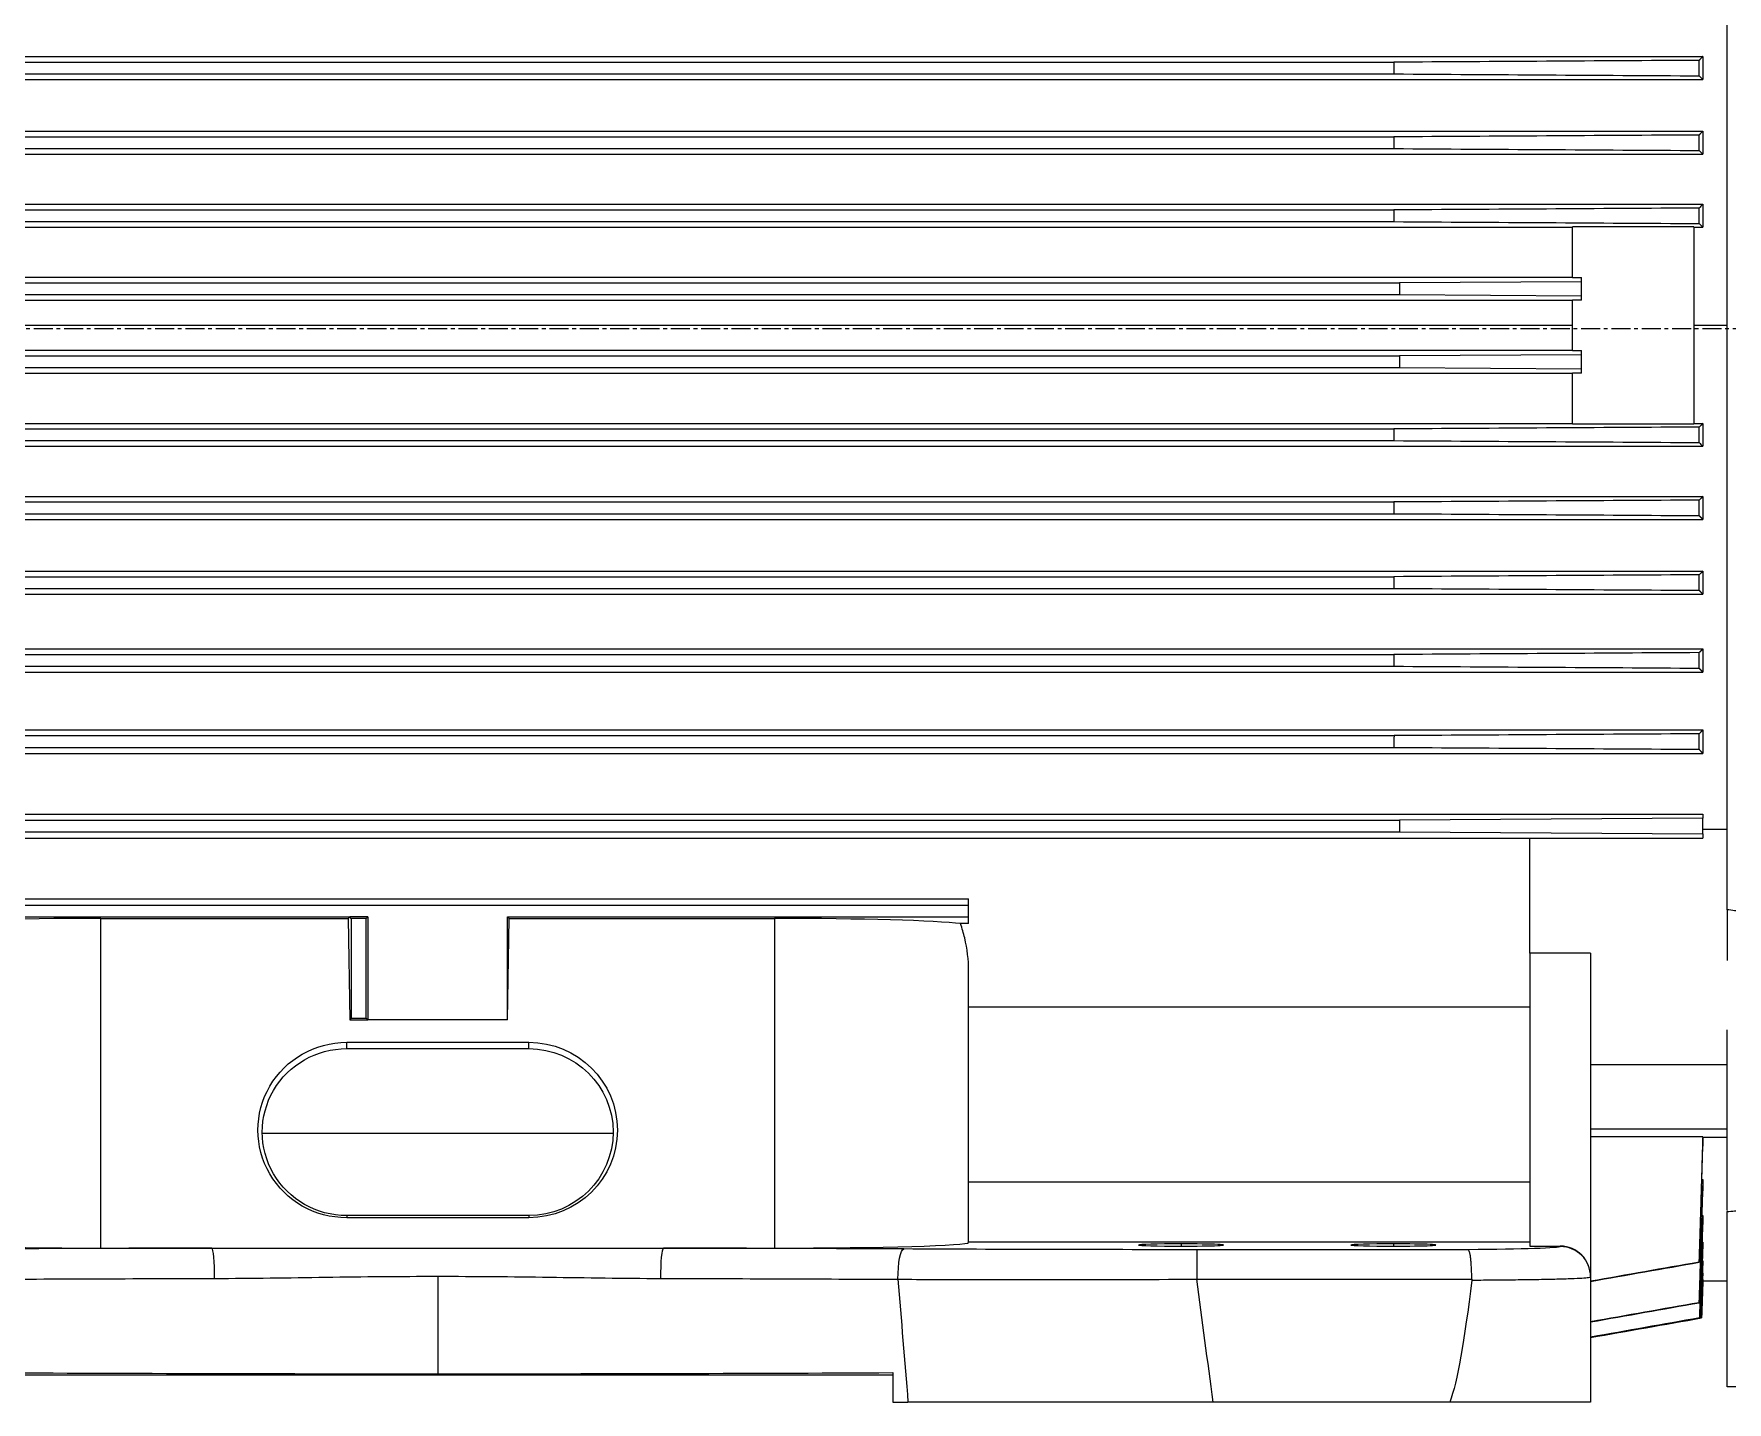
# Model space of a CAD drawing. Header units: millimetres. Extents: x -2122 to 22797, y 3569 to 89276.
# Drawn here: x 11099 to 11657, y 17337 to 17788 of the extents above; entities that cross this region are included whole.
import ezdxf

# ---------------------------------------------------------------- set-up
doc = ezdxf.new("R2010")
doc.units = ezdxf.units.MM
doc.header["$LTSCALE"] = 20
doc.linetypes.add('CENTER', pattern=[2, 1.25, -0.25, 0.25, -0.25])
doc.layers.add('IA-EJES', color=4, linetype='CENTER')
doc.layers.add('IA-TRAZ', color=8, linetype='Continuous', lineweight=5)

# ---------------------------------------------------------------- blocks, each defined once
blk = doc.blocks.new('A$C3179e9da')
at = {"color": 0, "linetype": 'Continuous', "lineweight": 0}
for p, q in [((-558.06, -31275.05), (-553.05, -31275.05)), ((-558.06, -31284.77), (-558.06, -31275.05)), ((-374.44, -31275.05), (-452.48, -31275.05)), ((-328.06, -31275.05), (-374.44, -31275.05)), ((-328.06, -31316.32), (-328.06, -31275.05)), ((-283.06, -31280.05), (-283.06, -31337.86)), ((-273.06, -31280.05), (-283.06, -31280.05)), ((-858.06, -31284.01), (-558.06, -31284.01)), ((-708.06, -31316.54), (-708.06, -31284.4)), ((-291.49, -31302.79), (-291.06, -31315.16)), ((-291.06, -31315.05), (-283.06, -31315.05)), ((-457.87, -31315.56), (-367.22, -31315.56)), ((-457.87, -31325.3), (-457.87, -31315.56)), ((-328.06, -31316.32), (-328.06, -31316.34)), ((-328.06, -31423.02), (-328.06, -31316.34)), ((-291.15, -31317.59), (-291.06, -31317.59)), ((-291.1, -31315.45), (-291.06, -31315.45)), ((-291.06, -31315.45), (-291.06, -31315.16)), ((-291.06, -31317.59), (-291.06, -31316.71)), ((-291.06, -31321.62), (-291.06, -31320.14)), ((-819.06, -31325.84), (-782.5, -31325.84)), ((-819.06, -31325.84), (-819.06, -31434.51)), ((-782.5, -31325.84), (-633.61, -31325.84)), ((-633.61, -31325.84), (-597.06, -31325.84)), ((-597.06, -31434.51), (-597.06, -31325.84)), ((-368.38, -31325.3), (-457.87, -31325.3)), ((-291.2, -31321.62), (-291.06, -31321.62)), ((-291.06, -31327.79), (-291.06, -31325.65)), ((-533.06, -31327.69), (-533.06, -31417.44)), ((-348.06, -31327.79), (-533.06, -31327.79)), ((-463.06, -31327.22), (-463.06, -31326.48)), ((-393.06, -31327.22), (-393.06, -31326.48)), ((-348.06, -31326.49), (-338.06, -31326.49)), ((-348.06, -31423.02), (-348.06, -31326.49)), ((-338.06, -31326.49), (-338.06, -31326.32)), ((-291.25, -31327.79), (-291.06, -31327.79)), ((-678.06, -31335.84), (-738.06, -31335.84)), ((-738.06, -31336.56), (-738.06, -31335.84)), ((-678.06, -31336.56), (-738.06, -31336.56)), ((-678.06, -31336.56), (-678.06, -31335.84)), ((-291.32, -31336.55), (-291.06, -31336.55)), ((-291.06, -31336.55), (-291.06, -31333.66)), ((-283.06, -31338.29), (-283.06, -31397.76)), ((-348.06, -31347.52), (-533.06, -31347.52)), ((-291.4, -31348.46), (-291.06, -31348.46)), ((-291.06, -31348.46), (-291.06, -31344.68)), ((-291.06, -31362.4), (-291.06, -31359.41)), ((-765.87, -31363.68), (-650.24, -31363.68)), ((-291.11, -31362.5), (-328.06, -31362.5)), ((-328.06, -31365.11), (-283.06, -31365.11)), ((-291.06, -31362.4), (-283.06, -31362.4)), ((-328.06, -31386.32), (-283.06, -31386.32)), ((-738.06, -31391.58), (-678.06, -31391.58)), ((-738.06, -31391.58), (-738.06, -31393.67)), ((-678.06, -31391.58), (-678.06, -31393.67)), ((-738.06, -31393.67), (-678.06, -31393.67)), ((-737.58, -31434.51), (-737.06, -31401.08)), ((-737.06, -31401.08), (-731.06, -31401.08)), ((-736.53, -31401.61), (-737.06, -31401.08)), ((-736.53, -31401.61), (-731.58, -31401.61)), ((-736.53, -31434.51), (-736.53, -31401.61)), ((-731.58, -31401.61), (-731.06, -31401.08)), ((-731.58, -31401.61), (-731.58, -31434.51)), ((-685.06, -31401.08), (-731.06, -31401.08)), ((-731.06, -31435.03), (-731.06, -31401.08)), ((-685.06, -31401.08), (-684.53, -31434.51)), ((-685.06, -31401.08), (-685.06, -31435.03)), ((-348.06, -31405.21), (-533.06, -31405.21)), ((-328.06, -31423.02), (-348.06, -31423.02)), ((-348.06, -31423.02), (-348.06, -31460.98)), ((-883.06, -31435.03), (-737.06, -31435.03)), ((-819.06, -31434.51), (-737.58, -31434.51)), ((-737.06, -31435.03), (-737.58, -31434.51)), ((-736.53, -31434.51), (-737.06, -31435.03)), ((-731.06, -31435.03), (-737.06, -31435.03)), ((-731.58, -31434.51), (-736.53, -31434.51)), ((-731.58, -31434.51), (-731.06, -31435.03)), ((-684.53, -31434.51), (-685.06, -31435.03)), ((-685.06, -31435.03), (-533.06, -31435.03)), ((-684.53, -31434.51), (-597.06, -31434.51)), ((-533.06, -31432.79), (-535.73, -31432.79)), ((-533.06, -31432.79), (-533.06, -31435.03)), ((-533.06, -31435.03), (-533.06, -31438.9)), ((-283.06, -31437.37), (-283.06, -31822.73)), ((-883.06, -31438.9), (-533.06, -31438.9)), ((-883.06, -31440.92), (-533.06, -31440.92)), ((-533.06, -31438.9), (-533.06, -31440.92)), ((-1068.06, -31460.92), (-348.06, -31460.92)), ((-1025.06, -31463.05), (-391.06, -31463.05)), ((-391.06, -31463.05), (-291.06, -31462.43)), ((-391.06, -31466.91), (-391.06, -31463.05)), ((-348.06, -31460.98), (-291.06, -31460.98)), ((-291.06, -31462.43), (-291.06, -31460.98)), ((-291.06, -31462.43), (-291.06, -31467.53)), ((-291.06, -31463.96), (-283.06, -31463.96)), ((-1125.06, -31468.87), (-291.06, -31468.87)), ((-1025.06, -31466.91), (-391.06, -31466.91)), ((-291.06, -31467.53), (-391.06, -31466.91)), ((-291.06, -31468.87), (-291.06, -31467.53)), ((-1125.06, -31488.87), (-291.06, -31488.87)), ((-1023.22, -31490.9), (-392.9, -31490.9)), ((-291.06, -31496.67), (-291.06, -31488.87)), ((-1125.06, -31496.67), (-291.06, -31496.67)), ((-1023.27, -31494.77), (-392.85, -31494.77)), ((-1125.06, -31515.67), (-291.06, -31515.67)), ((-291.06, -31523.39), (-291.06, -31515.67)), ((-1023.25, -31521.51), (-392.87, -31521.51)), ((-1023.21, -31517.65), (-392.91, -31517.65)), ((-1125.06, -31523.39), (-291.06, -31523.39)), ((-1125.06, -31541.39), (-291.06, -31541.39)), ((-1023.2, -31543.32), (-392.91, -31543.32)), ((-291.06, -31549.04), (-291.06, -31541.39)), ((-1125.06, -31549.04), (-291.06, -31549.04)), ((-1023.24, -31547.18), (-392.88, -31547.18)), ((-1125.06, -31566.04), (-291.06, -31566.04)), ((-291.06, -31573.65), (-291.06, -31566.04)), ((-1023.23, -31571.8), (-392.89, -31571.8)), ((-1023.2, -31567.94), (-392.91, -31567.94)), ((-1125.06, -31573.65), (-291.06, -31573.65)), ((-1125.06, -31590.15), (-291.06, -31590.15)), ((-1023.2, -31592.02), (-392.91, -31592.02)), ((-291.06, -31597.73), (-291.06, -31590.15)), ((-1082.06, -31597.73), (-334.06, -31597.73)), ((-1023.22, -31595.88), (-392.9, -31595.88)), ((-334.06, -31597.6), (-294.06, -31597.6)), ((-334.06, -31597.6), (-334.06, -31614.31)), ((-294.06, -31662.5), (-294.06, -31597.6)), ((-294.06, -31597.73), (-291.06, -31597.73)), ((-1082.06, -31614.23), (-334.06, -31614.23)), ((-1025.06, -31616.09), (-391.06, -31616.09)), ((-391.06, -31616.09), (-331.06, -31615.72)), ((-391.06, -31619.95), (-391.06, -31616.09)), ((-331.06, -31614.31), (-334.06, -31614.31)), ((-331.06, -31614.31), (-331.06, -31615.72)), ((-331.06, -31615.72), (-331.06, -31620.32)), ((-1082.06, -31621.8), (-334.06, -31621.8)), ((-1025.06, -31619.95), (-391.06, -31619.95)), ((-331.06, -31620.32), (-391.06, -31619.95)), ((-334.06, -31621.73), (-331.06, -31621.73)), ((-334.06, -31621.73), (-334.06, -31638.37)), ((-331.06, -31620.32), (-331.06, -31621.73)), ((-1082.06, -31630.05), (-334.06, -31630.05)), ((-294.06, -31630.05), (-283.06, -31630.05)), ((-1082.06, -31638.3), (-334.06, -31638.3)), ((-331.06, -31638.37), (-334.06, -31638.37)), ((-331.06, -31638.37), (-331.06, -31639.78)), ((-1025.06, -31640.15), (-391.06, -31640.15)), ((-1025.06, -31644.01), (-391.06, -31644.01)), ((-391.06, -31640.15), (-331.06, -31639.78)), ((-391.06, -31644.01), (-391.06, -31640.15)), ((-331.06, -31644.38), (-391.06, -31644.01)), ((-331.06, -31639.78), (-331.06, -31644.38)), ((-331.06, -31644.38), (-331.06, -31645.79)), ((-1082.06, -31645.87), (-334.06, -31645.87)), ((-334.06, -31645.79), (-331.06, -31645.79)), ((-334.06, -31645.79), (-334.06, -31662.5)), ((-1082.06, -31662.37), (-334.06, -31662.37)), ((-1023.22, -31664.22), (-392.9, -31664.22)), ((-294.06, -31662.5), (-334.06, -31662.5)), ((-294.06, -31662.37), (-291.06, -31662.37)), ((-291.06, -31669.95), (-291.06, -31662.37)), ((-1125.06, -31669.95), (-291.06, -31669.95)), ((-1023.2, -31668.08), (-392.91, -31668.08)), ((-1125.06, -31686.45), (-291.06, -31686.45)), ((-1023.23, -31688.3), (-392.89, -31688.3)), ((-291.06, -31694.06), (-291.06, -31686.45)), ((-1125.06, -31694.06), (-291.06, -31694.06)), ((-1023.2, -31692.16), (-392.91, -31692.16)), ((-1125.06, -31711.06), (-291.06, -31711.06)), ((-291.06, -31718.71), (-291.06, -31711.06)), ((-1023.24, -31712.92), (-392.88, -31712.92)), ((-1023.21, -31716.78), (-392.91, -31716.78)), ((-1125.06, -31718.71), (-291.06, -31718.71))]:
    blk.add_line(p, q, dxfattribs=at)
for centre, major_axis, ratio, start_param, end_param in [((-378.06, -33179.47), (0, -1909.42), 0.026186, 2.923464, 3.069208), ((-708.06, -31294.73), (799.74, 0), 0.026504, -1.761628, -1.662867), ((-708.06, -31294.73), (799.74, 0), 0.026504, -1.478726, -1.379965), ((-633.61, -31315.84), (0.02, -10), 0.091908, -1.571018, -0.026291), ((-554.47, -31315.54), (0.05, -10), 0.189608, -1.571755, -0.026664), ((-369.4, -31315.55), (2.17, -0.17), 0.999649, 0.070232, 0.193702), ((-378.06, -31326.32), (40, 0), 0.026186, 0, 1.326428), ((-738.06, -31364.75), (29.24, 0), 0.98896, -4.712389, -1.570796), ((-738.06, -31364.07), (27.82, 0), 0.98896, -4.712389, -1.570796), ((-678.06, -31364.75), (29.24, 0), 0.98896, -1.570796, 1.570796), ((-678.06, -31364.07), (27.82, 0), 0.98896, -1.570796, 1.570796)]:
    blk.add_ellipse(centre, major_axis=major_axis, ratio=ratio, start_param=start_param, end_param=end_param, dxfattribs=at)
at = {"color": 0, "linetype": 'Continuous', "lineweight": 0, "extrusion": (0, 0, -1)}
for centre, major_axis, ratio, start_param, end_param in [((-708.06, -31305.35), (800, 0), 0.026186, -1.759413, -1.570796), ((-708.06, -31305.35), (800, 0), 0.026186, -1.570796, -1.38218), ((-9517.12, -33893.91), (9225.64, 2591.18), 0.000118, 0.006195, 0.006857), ((-9146.74, -33961), (8855.26, 2658.23), 0.000025, 0.003607, 0.004318), ((-8961.93, -33992), (8670.45, 2689.21), 0, 0.002392, 0.003129), ((-782.5, -31315.84), (-0.02, -10), 0.091908, -1.571018, -0.026291), ((-338.06, -31316.32), (10, 0), 0.999657, 0, 1.570796), ((-338.06, -31316.34), (0, -10.15), 0.985444, -1.570796, 0), ((-819.06, -31327.69), (-64, 0), 0.029043, 0, 1.570796), ((-736.59, -31309.96), (699.91, -0.64), 0.022787, 1.636424, 1.750411), ((-679.53, -31309.96), (699.91, 0.64), 0.022787, 1.391181, 1.505169), ((-597.06, -31327.69), (-64, 0), 0.029043, -4.712389, -3.141593), ((-463.06, -31326.85), (-14, 0), 0.026186, -1.570796, 1.570796), ((-463.06, -31326.85), (-14, 0), 0.026186, -4.712389, -1.570796), ((-393.06, -31326.85), (-14, 0), 0.026186, -1.570796, 1.570796), ((-393.06, -31326.85), (-14, 0), 0.026186, -4.712389, -1.570796), ((-819.06, -31432.1), (64, 0), 0.037686, -4.712389, -3.431306), ((-597.06, -31432.1), (64, 0), 0.037686, 0.289714, 1.570796), ((-9776.23, -31630.5), (-0.73, -9855.77), 0.962279, -1.574835, -1.574317), ((-9776.32, -31629.6), (0.73, -9855.88), 0.962278, -1.567275, -1.566758)]:
    blk.add_ellipse(centre, major_axis=major_axis, ratio=ratio, start_param=start_param, end_param=end_param, dxfattribs=at)
at = {"color": 0, "linetype": 'Continuous', "lineweight": 0}
for points in [[(-556.37, -31315.54), (-555.26, -31302.19), (-554.16, -31288.69), (-553.05, -31275.05)], [(-452.48, -31275.05), (-454.27, -31288.7), (-456.07, -31302.2), (-457.87, -31315.56)], [(-328.06, -31296.34), (-315.87, -31298.49), (-303.68, -31300.64), (-291.49, -31302.79)], [(-291.5, -31302.79), (-303.69, -31300.65), (-315.87, -31298.5), (-328.06, -31296.35)], [(-328.06, -31296.35), (-315.89, -31298.5), (-303.72, -31300.64), (-291.54, -31302.79)], [(-291.57, -31302.8), (-303.73, -31300.65), (-315.9, -31298.51), (-328.06, -31296.36)], [(-328.06, -31296.37), (-315.93, -31298.51), (-303.79, -31300.65), (-291.66, -31302.79)], [(-291.7, -31302.8), (-303.82, -31300.66), (-315.94, -31298.53), (-328.06, -31296.39)], [(-328.06, -31296.41), (-315.99, -31298.54), (-303.91, -31300.66), (-291.84, -31302.79)], [(-291.89, -31302.81), (-303.95, -31300.68), (-316, -31298.55), (-328.06, -31296.42)], [(-328.06, -31296.45), (-316.07, -31298.57), (-304.08, -31300.68), (-292.09, -31302.8)], [(-292.15, -31302.81), (-304.12, -31300.7), (-316.09, -31298.59), (-328.06, -31296.47)], [(-328.06, -31301.5), (-316.12, -31303.61), (-304.19, -31305.71), (-292.25, -31307.82)], [(-292.32, -31307.84), (-304.24, -31305.73), (-316.15, -31303.63), (-328.06, -31301.53)], [(-292.09, -31302.8), (-292.11, -31302.8), (-292.13, -31302.81), (-292.15, -31302.81)], [(-292.09, -31302.8), (-291.74, -31313.08), (-291.4, -31323.37), (-291.06, -31333.66)], [(-291.84, -31302.79), (-291.86, -31302.8), (-291.87, -31302.8), (-291.89, -31302.81)], [(-291.06, -31327.79), (-291.33, -31319.46), (-291.61, -31311.13), (-291.89, -31302.81)], [(-291.84, -31302.79), (-291.58, -31310.41), (-291.32, -31318.03), (-291.06, -31325.65)], [(-291.06, -31321.62), (-291.27, -31315.35), (-291.48, -31309.08), (-291.7, -31302.8)], [(-291.66, -31302.79), (-291.46, -31308.57), (-291.26, -31314.36), (-291.06, -31320.14)], [(-291.06, -31317.59), (-291.23, -31312.66), (-291.4, -31307.73), (-291.57, -31302.8)], [(-291.54, -31302.79), (-291.38, -31307.43), (-291.22, -31312.07), (-291.06, -31316.71)], [(-291.06, -31315.45), (-291.21, -31311.23), (-291.35, -31307.01), (-291.5, -31302.79)], [(-292.25, -31307.82), (-292.28, -31307.83), (-292.3, -31307.83), (-292.32, -31307.84)], [(-328.06, -31314.86), (-316.12, -31316.97), (-304.18, -31319.07), (-292.25, -31321.18)], [(-292.33, -31321.2), (-304.24, -31319.1), (-316.15, -31316.99), (-328.06, -31314.88)], [(-292.25, -31321.18), (-292.27, -31321.19), (-292.3, -31321.19), (-292.33, -31321.2)], [(-283.06, -31338.07), (-283.06, -31338), (-283.06, -31337.93), (-283.06, -31337.86)], [(-291.06, -31362.4), (-291.08, -31362.43), (-291.09, -31362.46), (-291.11, -31362.5)], [(-392.85, -31494.77), (-392.86, -31493.48), (-392.88, -31492.19), (-392.9, -31490.9)], [(-292.32, -31490.28), (-292.3, -31491.99), (-292.28, -31493.69), (-292.25, -31495.39)], [(-392.87, -31521.51), (-392.88, -31520.23), (-392.89, -31518.94), (-392.91, -31517.65)], [(-292.32, -31517.03), (-292.3, -31518.73), (-292.28, -31520.43), (-292.26, -31522.13)], [(-392.88, -31547.18), (-392.89, -31545.9), (-392.9, -31544.61), (-392.91, -31543.32)], [(-292.31, -31542.7), (-292.3, -31544.4), (-292.28, -31546.1), (-292.27, -31547.8)], [(-291.06, -31549.04), (-291.46, -31548.63), (-291.86, -31548.22), (-292.27, -31547.8)], [(-392.89, -31571.8), (-392.9, -31570.51), (-392.91, -31569.23), (-392.91, -31567.94)], [(-292.31, -31567.32), (-292.29, -31569.02), (-292.28, -31570.72), (-292.27, -31572.42)], [(-291.06, -31573.65), (-291.46, -31573.24), (-291.87, -31572.83), (-292.27, -31572.42)], [(-392.9, -31595.88), (-392.9, -31594.6), (-392.91, -31593.31), (-392.91, -31592.02)], [(-292.3, -31591.4), (-291.89, -31590.98), (-291.47, -31590.57), (-291.06, -31590.15)], [(-291.06, -31597.73), (-291.47, -31597.32), (-291.87, -31596.91), (-292.28, -31596.5)], [(-392.91, -31668.08), (-392.91, -31666.79), (-392.9, -31665.5), (-392.9, -31664.22)], [(-292.28, -31663.6), (-291.87, -31663.19), (-291.47, -31662.78), (-291.06, -31662.37)], [(-291.06, -31669.95), (-291.47, -31669.53), (-291.89, -31669.12), (-292.3, -31668.7)], [(-392.91, -31692.16), (-392.91, -31690.87), (-392.9, -31689.59), (-392.89, -31688.3)], [(-292.27, -31687.68), (-292.28, -31689.38), (-292.29, -31691.08), (-292.31, -31692.78)], [(-292.27, -31687.68), (-291.87, -31687.27), (-291.46, -31686.86), (-291.06, -31686.45)], [(-292.27, -31712.3), (-291.86, -31711.89), (-291.46, -31711.47), (-291.06, -31711.06)], [(-392.91, -31716.78), (-392.9, -31715.49), (-392.89, -31714.2), (-392.88, -31712.92)], [(-292.27, -31712.3), (-292.28, -31714), (-292.3, -31715.7), (-292.31, -31717.4)]]:
    blk.add_open_spline(points, degree=3, dxfattribs=at)
for points, knots in [([(-452.48, -31275.05), (-469.41, -31275.05), (-486.35, -31275.05), (-519.93, -31275.05), (-536.57, -31275.05), (-553.05, -31275.05)], [0, 0, 0, 0, 5.081788, 5.081788, 10.121713, 10.121713, 10.121713, 10.121713]), ([(-781.59, -31315.84), (-775.48, -31315.85), (-769.38, -31315.92), (-763.27, -31315.99), (-763.26, -31315.99), (-763.24, -31315.99), (-763.23, -31315.99), (-757.13, -31316.07), (-751.02, -31316.16), (-744.91, -31316.24), (-744.9, -31316.25), (-744.88, -31316.25), (-744.86, -31316.25), (-738.75, -31316.33), (-732.64, -31316.41), (-726.53, -31316.46), (-726.51, -31316.46), (-726.49, -31316.46), (-726.47, -31316.46), (-720.35, -31316.51), (-714.23, -31316.54), (-708.11, -31316.54), (-708.09, -31316.54), (-708.08, -31316.54), (-708.06, -31316.54)], [0, 0, 0, 0, 0.01836735, 0.01836735, 0.01836735, 0.01840202, 0.01840202, 0.01840202, 0.03675166, 0.03675166, 0.03675166, 0.03680405, 0.03680405, 0.03680405, 0.05514956, 0.05514956, 0.05514956, 0.05520607, 0.05520607, 0.05520607, 0.0735588, 0.0735588, 0.0735588, 0.07360809, 0.07360809, 0.07360809, 0.07360809]), ([(-708.06, -31316.54), (-701.92, -31316.54), (-695.79, -31316.51), (-683.52, -31316.41), (-677.38, -31316.33), (-665.12, -31316.16), (-659, -31316.07), (-646.76, -31315.92), (-640.64, -31315.85), (-634.53, -31315.84)], [0.07360809, 0.07360809, 0.07360809, 0.07360809, 0.09200105, 0.09200105, 0.11039401, 0.11039401, 0.12878697, 0.12878697, 0.14717992, 0.14717992, 0.14717992, 0.14717992]), ([(-556.37, -31315.54), (-552.31, -31315.54), (-548.24, -31315.53), (-540.09, -31315.51), (-536, -31315.51), (-523.73, -31315.5), (-515.53, -31315.49), (-490.89, -31315.5), (-474.41, -31315.52), (-457.87, -31315.56)], [0, 0, 0, 0, 0.01240499, 0.01240499, 0.02480999, 0.02480999, 0.04961998, 0.04961998, 0.09923996, 0.09923996, 0.09923996, 0.09923996]), ([(-367.22, -31315.56), (-367.23, -31316.2), (-367.24, -31316.83), (-367.25, -31317.45), (-367.26, -31317.76), (-367.27, -31318.06), (-367.28, -31318.37), (-367.29, -31318.6), (-367.3, -31318.83), (-367.31, -31319.06), (-367.32, -31319.13), (-367.32, -31319.2), (-367.32, -31319.26), (-367.35, -31319.84), (-367.39, -31320.4), (-367.43, -31320.92), (-367.47, -31321.4), (-367.51, -31321.86), (-367.56, -31322.28), (-367.56, -31322.31), (-367.57, -31322.35), (-367.57, -31322.38), (-367.62, -31322.83), (-367.68, -31323.23), (-367.74, -31323.58), (-367.77, -31323.76), (-367.8, -31323.93), (-367.84, -31324.08), (-367.87, -31324.22), (-367.9, -31324.35), (-367.93, -31324.46), (-367.93, -31324.47), (-367.93, -31324.48), (-367.94, -31324.49), (-368.01, -31324.74), (-368.08, -31324.93), (-368.15, -31325.07), (-368.19, -31325.14), (-368.23, -31325.19), (-368.26, -31325.23), (-368.28, -31325.25), (-368.3, -31325.26), (-368.32, -31325.28), (-368.34, -31325.29), (-368.36, -31325.29), (-368.38, -31325.3)], [0, 0, 0, 0, 0.0018942, 0.0018942, 0.0018942, 0.0028413, 0.0028413, 0.0028413, 0.00357759, 0.00357759, 0.00357759, 0.0037884, 0.0037884, 0.0037884, 0.0056826, 0.0056826, 0.0056826, 0.00742872, 0.00742872, 0.00742872, 0.00757681, 0.00757681, 0.00757681, 0.00947101, 0.00947101, 0.00947101, 0.01041811, 0.01041811, 0.01041811, 0.01129217, 0.01129217, 0.01129217, 0.01136521, 0.01136521, 0.01136521, 0.01325941, 0.01325941, 0.01325941, 0.01420651, 0.01420651, 0.01420651, 0.01468006, 0.01468006, 0.01468006, 0.01515361, 0.01515361, 0.01515361, 0.01515361]), ([(-367.24, -31315.3), (-364.6, -31315.31), (-362.01, -31315.32), (-359.51, -31315.35), (-356.87, -31315.37), (-354.33, -31315.39), (-351.92, -31315.43), (-349.5, -31315.46), (-347.21, -31315.49), (-345.08, -31315.53), (-342.95, -31315.57), (-340.98, -31315.61), (-339.19, -31315.66), (-337.41, -31315.71), (-335.81, -31315.76), (-334.43, -31315.81), (-333.04, -31315.86), (-331.87, -31315.91), (-330.92, -31315.97), (-329.98, -31316.03), (-329.26, -31316.08), (-328.78, -31316.14), (-328.3, -31316.2), (-328.06, -31316.26), (-328.06, -31316.32)], [0.218129, 0.218129, 0.218129, 0.218129, 0.380111, 0.380111, 0.380111, 0.550209, 0.550209, 0.550209, 0.720307, 0.720307, 0.720307, 0.890405, 0.890405, 0.890405, 1.060503, 1.060503, 1.060503, 1.2306, 1.2306, 1.2306, 1.400698, 1.400698, 1.400698, 1.570796, 1.570796, 1.570796, 1.570796]), ([(-457.87, -31325.3), (-474.12, -31325.3), (-490.29, -31325.32), (-522.49, -31325.4), (-538.52, -31325.46), (-554.47, -31325.54)], [0, 0, 0, 0, 0.04852404, 0.04852404, 0.09704809, 0.09704809, 0.09704809, 0.09704809]), ([(-283.06, -31337.86), (-282.24, -31337.93), (-281.42, -31338), (-280.6, -31338.07), (-280.55, -31338.07), (-280.49, -31338.08), (-280.44, -31338.08), (-280.39, -31338.09), (-280.34, -31338.09), (-280.28, -31338.1), (-280.18, -31338.11), (-280.07, -31338.12), (-279.97, -31338.12), (-279.76, -31338.14), (-279.55, -31338.16), (-279.34, -31338.18), (-278.92, -31338.22), (-278.5, -31338.25), (-278.08, -31338.29), (-278.07, -31338.29), (-278.06, -31338.29), (-278.05, -31338.29), (-276.39, -31338.45), (-274.72, -31338.61), (-273.06, -31338.77)], [0, 0, 0, 0, 0.00248843, 0.00248843, 0.00248843, 0.00264776, 0.00264776, 0.00264776, 0.00280708, 0.00280708, 0.00280708, 0.00312574, 0.00312574, 0.00312574, 0.00376304, 0.00376304, 0.00376304, 0.00503764, 0.00503764, 0.00503764, 0.00506794, 0.00506794, 0.00506794, 0.01013587, 0.01013587, 0.01013587, 0.01013587]), ([(-533.06, -31417.44), (-533.06, -31420.84), (-533.48, -31424.42), (-534.73, -31429.63), (-535.19, -31431.21), (-535.73, -31432.79)], [-30.668203, -30.668203, -30.668203, -30.668203, -29.28856, -29.28856, -28.695746, -28.695746, -28.695746, -28.695746]), ([(-283.06, -31437.37), (-283.06, -31436.16), (-283.06, -31434.86), (-283.06, -31432.15), (-283.06, -31430.74), (-283.06, -31427.87), (-283.06, -31426.41), (-283.06, -31424.23), (-283.06, -31423.51), (-283.06, -31422.43), (-283.06, -31422.07), (-283.06, -31421.54), (-283.06, -31421.36), (-283.06, -31421.01), (-283.06, -31420.83), (-283.06, -31420.65)], [0, 0, 0, 0, 0.436028, 0.436028, 0.871975, 0.871975, 1.307977, 1.307977, 1.526629, 1.526629, 1.636145, 1.636145, 1.690949, 1.690949, 1.74578, 1.74578, 1.74578, 1.74578]), ([(-273.06, -31435.99), (-274.72, -31436.25), (-276.39, -31436.49), (-278.05, -31436.71), (-278.06, -31436.72), (-278.07, -31436.72), (-278.08, -31436.72), (-278.5, -31436.78), (-278.92, -31436.83), (-279.34, -31436.89), (-279.55, -31436.92), (-279.76, -31436.94), (-279.97, -31436.97), (-280.07, -31436.99), (-280.18, -31437), (-280.28, -31437.01), (-280.34, -31437.02), (-280.39, -31437.03), (-280.44, -31437.03), (-280.49, -31437.04), (-280.55, -31437.05), (-280.6, -31437.05), (-281.42, -31437.16), (-282.24, -31437.27), (-283.06, -31437.37)], [0, 0, 0, 0, 0.00506794, 0.00506794, 0.00506794, 0.00509823, 0.00509823, 0.00509823, 0.00637283, 0.00637283, 0.00637283, 0.00701014, 0.00701014, 0.00701014, 0.00732879, 0.00732879, 0.00732879, 0.00748812, 0.00748812, 0.00748812, 0.00764744, 0.00764744, 0.00764744, 0.01013587, 0.01013587, 0.01013587, 0.01013587]), ([(-392.9, -31490.9), (-376.14, -31490.8), (-359.37, -31490.7), (-325.85, -31490.49), (-309.09, -31490.39), (-292.32, -31490.28)], [0.00001, 0.00001, 0.00001, 0.00001, 5.106669, 5.106669, 10.213422, 10.213422, 10.213422, 10.213422]), ([(-292.25, -31495.39), (-309.02, -31495.28), (-325.79, -31495.18), (-359.32, -31494.97), (-376.08, -31494.87), (-392.85, -31494.77)], [0, 0, 0, 0, 5.107391, 5.107391, 10.214781, 10.214781, 10.214781, 10.214781]), ([(-392.91, -31517.65), (-376.14, -31517.55), (-359.38, -31517.44), (-325.85, -31517.24), (-309.08, -31517.13), (-292.32, -31517.03)], [0.00001, 0.00001, 0.00001, 0.00001, 5.107305, 5.107305, 10.214693, 10.214693, 10.214693, 10.214693]), ([(-292.26, -31522.13), (-309.03, -31522.03), (-325.8, -31521.93), (-359.33, -31521.72), (-376.1, -31521.62), (-392.87, -31521.51)], [0, 0, 0, 0, 5.107886, 5.107886, 10.215771, 10.215771, 10.215771, 10.215771]), ([(-392.91, -31543.32), (-376.14, -31543.22), (-359.38, -31543.11), (-325.84, -31542.91), (-309.08, -31542.8), (-292.31, -31542.7)], [0.00001, 0.00001, 0.00001, 0.00001, 5.107817, 5.107817, 10.215714, 10.215714, 10.215714, 10.215714]), ([(-292.27, -31547.8), (-309.04, -31547.7), (-325.81, -31547.6), (-359.34, -31547.39), (-376.11, -31547.29), (-392.88, -31547.18)], [0, 0, 0, 0, 5.108227, 5.108227, 10.216453, 10.216453, 10.216453, 10.216453]), ([(-392.91, -31567.94), (-376.15, -31567.84), (-359.38, -31567.73), (-325.84, -31567.53), (-309.07, -31567.42), (-292.31, -31567.32)], [0.00001, 0.00001, 0.00001, 0.00001, 5.108213, 5.108213, 10.216409, 10.216409, 10.216409, 10.216409]), ([(-292.27, -31572.42), (-309.04, -31572.32), (-325.81, -31572.21), (-359.35, -31572.01), (-376.12, -31571.9), (-392.89, -31571.8)], [0, 0, 0, 0, 5.108439, 5.108439, 10.216878, 10.216878, 10.216878, 10.216878]), ([(-392.91, -31592.02), (-376.14, -31591.92), (-359.38, -31591.82), (-325.84, -31591.61), (-309.07, -31591.51), (-292.3, -31591.4)], [0.000009, 0.000009, 0.000009, 0.000009, 5.108408, 5.108408, 10.21689, 10.21689, 10.21689, 10.21689]), ([(-292.28, -31596.5), (-309.05, -31596.4), (-325.82, -31596.3), (-359.36, -31596.09), (-376.13, -31595.99), (-392.9, -31595.88)], [0, 0, 0, 0, 5.108654, 5.108654, 10.217308, 10.217308, 10.217308, 10.217308]), ([(-392.9, -31664.22), (-376.13, -31664.11), (-359.36, -31664.01), (-325.82, -31663.8), (-309.05, -31663.7), (-292.28, -31663.6)], [0.000007, 0.000007, 0.000007, 0.000007, 5.108587, 5.108587, 10.21723, 10.21723, 10.21723, 10.21723]), ([(-292.3, -31668.7), (-309.07, -31668.6), (-325.84, -31668.49), (-359.38, -31668.29), (-376.15, -31668.18), (-392.91, -31668.08)], [0, 0, 0, 0, 5.108496, 5.108496, 10.216992, 10.216992, 10.216992, 10.216992]), ([(-392.89, -31688.3), (-376.12, -31688.2), (-359.35, -31688.09), (-325.81, -31687.89), (-309.04, -31687.78), (-292.27, -31687.68)], [0.000006, 0.000006, 0.000006, 0.000006, 5.108381, 5.108381, 10.216814, 10.216814, 10.216814, 10.216814]), ([(-292.31, -31692.78), (-309.07, -31692.68), (-325.84, -31692.58), (-359.38, -31692.37), (-376.15, -31692.27), (-392.91, -31692.16)], [0, 0, 0, 0, 5.108258, 5.108258, 10.216517, 10.216517, 10.216517, 10.216517]), ([(-292.31, -31717.4), (-309.08, -31717.3), (-325.84, -31717.19), (-359.38, -31716.99), (-376.15, -31716.88), (-392.91, -31716.78)], [0, 0, 0, 0, 5.107914, 5.107914, 10.215827, 10.215827, 10.215827, 10.215827]), ([(-392.88, -31712.92), (-376.11, -31712.81), (-359.34, -31712.71), (-325.81, -31712.5), (-309.04, -31712.4), (-292.27, -31712.3)], [0.000006, 0.000006, 0.000006, 0.000006, 5.10817, 5.10817, 10.216389, 10.216389, 10.216389, 10.216389])]:
    blk.add_open_spline(points, degree=3, knots=knots, dxfattribs=at)
for points, weights in [([(-291.06, -31336.55), (-291.57, -31320.48), (-292.15, -31302.81)], [1.11313763194, 1.07694929008, 1.03922215848]), ([(-291.06, -31348.46), (-291.65, -31329.25), (-292.32, -31307.84)], [1.1168399849, 1.07781489641, 1.03628107644]), ([(-292.25, -31307.82), (-291.62, -31327.2), (-291.06, -31344.68)], [1.04274625981, 1.08437780767, 1.12419440457]), ([(-291.11, -31362.5), (-291.68, -31342.93), (-292.33, -31321.2)], [1.10645857582, 1.07142513496, 1.0335292753]), ([(-292.25, -31321.18), (-291.61, -31341.28), (-291.06, -31359.41)], [1.04018367632, 1.07922545508, 1.11601558112]), ([(-292.32, -31490.28), (-291.65, -31489.54), (-291.06, -31488.87)], [1.03628107642, 1.0778148964, 1.1168399849]), ([(-291.06, -31496.67), (-291.62, -31496.06), (-292.25, -31495.39)], [1.12419440465, 1.08437780775, 1.04274625989]), ([(-292.32, -31517.03), (-291.65, -31516.32), (-291.06, -31515.67)], [1.03898421092, 1.08258497215, 1.1241733892]), ([(-291.06, -31523.39), (-291.63, -31522.79), (-292.26, -31522.13)], [1.13271759528, 1.08966734277, 1.04517721408]), ([(-292.31, -31542.7), (-291.65, -31542.01), (-291.06, -31541.39)], [1.04165968203, 1.08755835536, 1.1318636305]), ([(-292.31, -31567.32), (-291.65, -31566.65), (-291.06, -31566.04)], [1.04432370582, 1.09275413173, 1.1399680584]), ([(-291.06, -31694.06), (-291.65, -31693.46), (-292.31, -31692.78)], [1.1399680584, 1.09275413173, 1.04432370582]), ([(-291.06, -31718.71), (-291.65, -31718.09), (-292.31, -31717.4)], [1.13186363051, 1.08755835537, 1.04165968204])]:
    blk.add_rational_spline(points, weights, degree=2, dxfattribs=at)

msp = doc.modelspace()

# ---------------------------------------------------------------- linework, layer by layer
at = {"layer": 'IA-EJES', "ltscale": 0.25}
msp.add_line((8398.82, 17691.28), (12018.82, 17691.28), dxfattribs=at)

# ---------------------------------------------------------------- block references
at = {"layer": 'IA-TRAZ', "xscale": -1, "rotation": 180}
msp.add_blockref('A$C3179e9da', (11940.02, -13937.72), dxfattribs=at)

doc.saveas('drawing.dxf')
